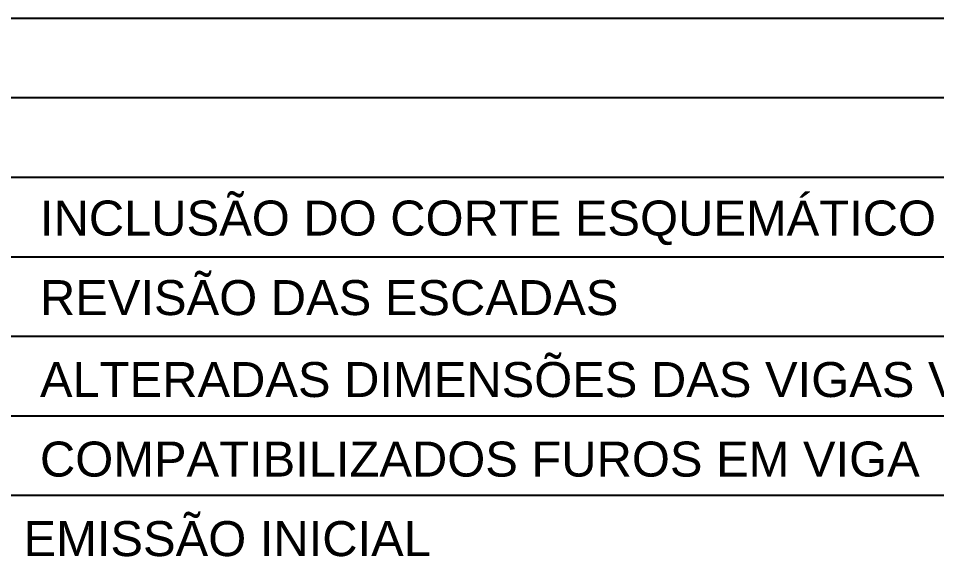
# Model space of a CAD drawing. Extents: x -4245 to 5400, y -2094 to 2406.
# Drawn here: x 4651.5 to 4940.2, y -1329 to -1159.8 of the extents above; entities that cross this region are included whole.
import ezdxf

# ---------------------------------------------------------------- set-up
doc = ezdxf.new("R2010")
doc.units = 0
doc.header["$LTSCALE"] = 50
doc.header["$MEASUREMENT"] = 0
doc.layers.add('CARIMBO', color=7, linetype='CONTINUOUS')
doc.layers.add('TERRENO', color=3, linetype='CONTINUOUS', lineweight=30)
doc.styles.add('AR-REF', font='arial.ttf')

msp = doc.modelspace()

# ---------------------------------------------------------------- linework, layer by layer
at = {"layer": 'CARIMBO', "color": 1}
for p, q in [((5351.267, -1159.799), (4502.767, -1159.799)), ((5351.267, -1184.799), (4502.767, -1184.799)), ((5351.267, -1209.799), (4502.767, -1209.799)), ((5351.267, -1234.799), (4502.767, -1234.799)), ((5351.267, -1259.799), (4502.767, -1259.799)), ((5351.267, -1284.799), (4502.767, -1284.799)), ((5351.267, -1309.799), (4502.767, -1309.799))]:
    msp.add_line(p, q, dxfattribs=at)

# ---------------------------------------------------------------- texts
at = {"layer": 'TERRENO', "linetype": 'ByBlock', "style": 'AR-REF'}
for s, p in [('INCLUSÃO DO CORTE ESQUEMÁTICO', (4658.243, -1228.06)), ('REVISÃO DAS ESCADAS', (4658.243, -1253.06)), ('ALTERADAS DIMENSÕES DAS VIGAS V619 E V633', (4658.243, -1278.81)), ('COMPATIBILIZADOS FUROS EM VIGA ', (4658.243, -1303.81)), ('EMISSÃO INICIAL', (4653.085, -1328.81))]:
    msp.add_text(s, height=11, dxfattribs=at).set_placement(p)

doc.saveas('drawing.dxf')
